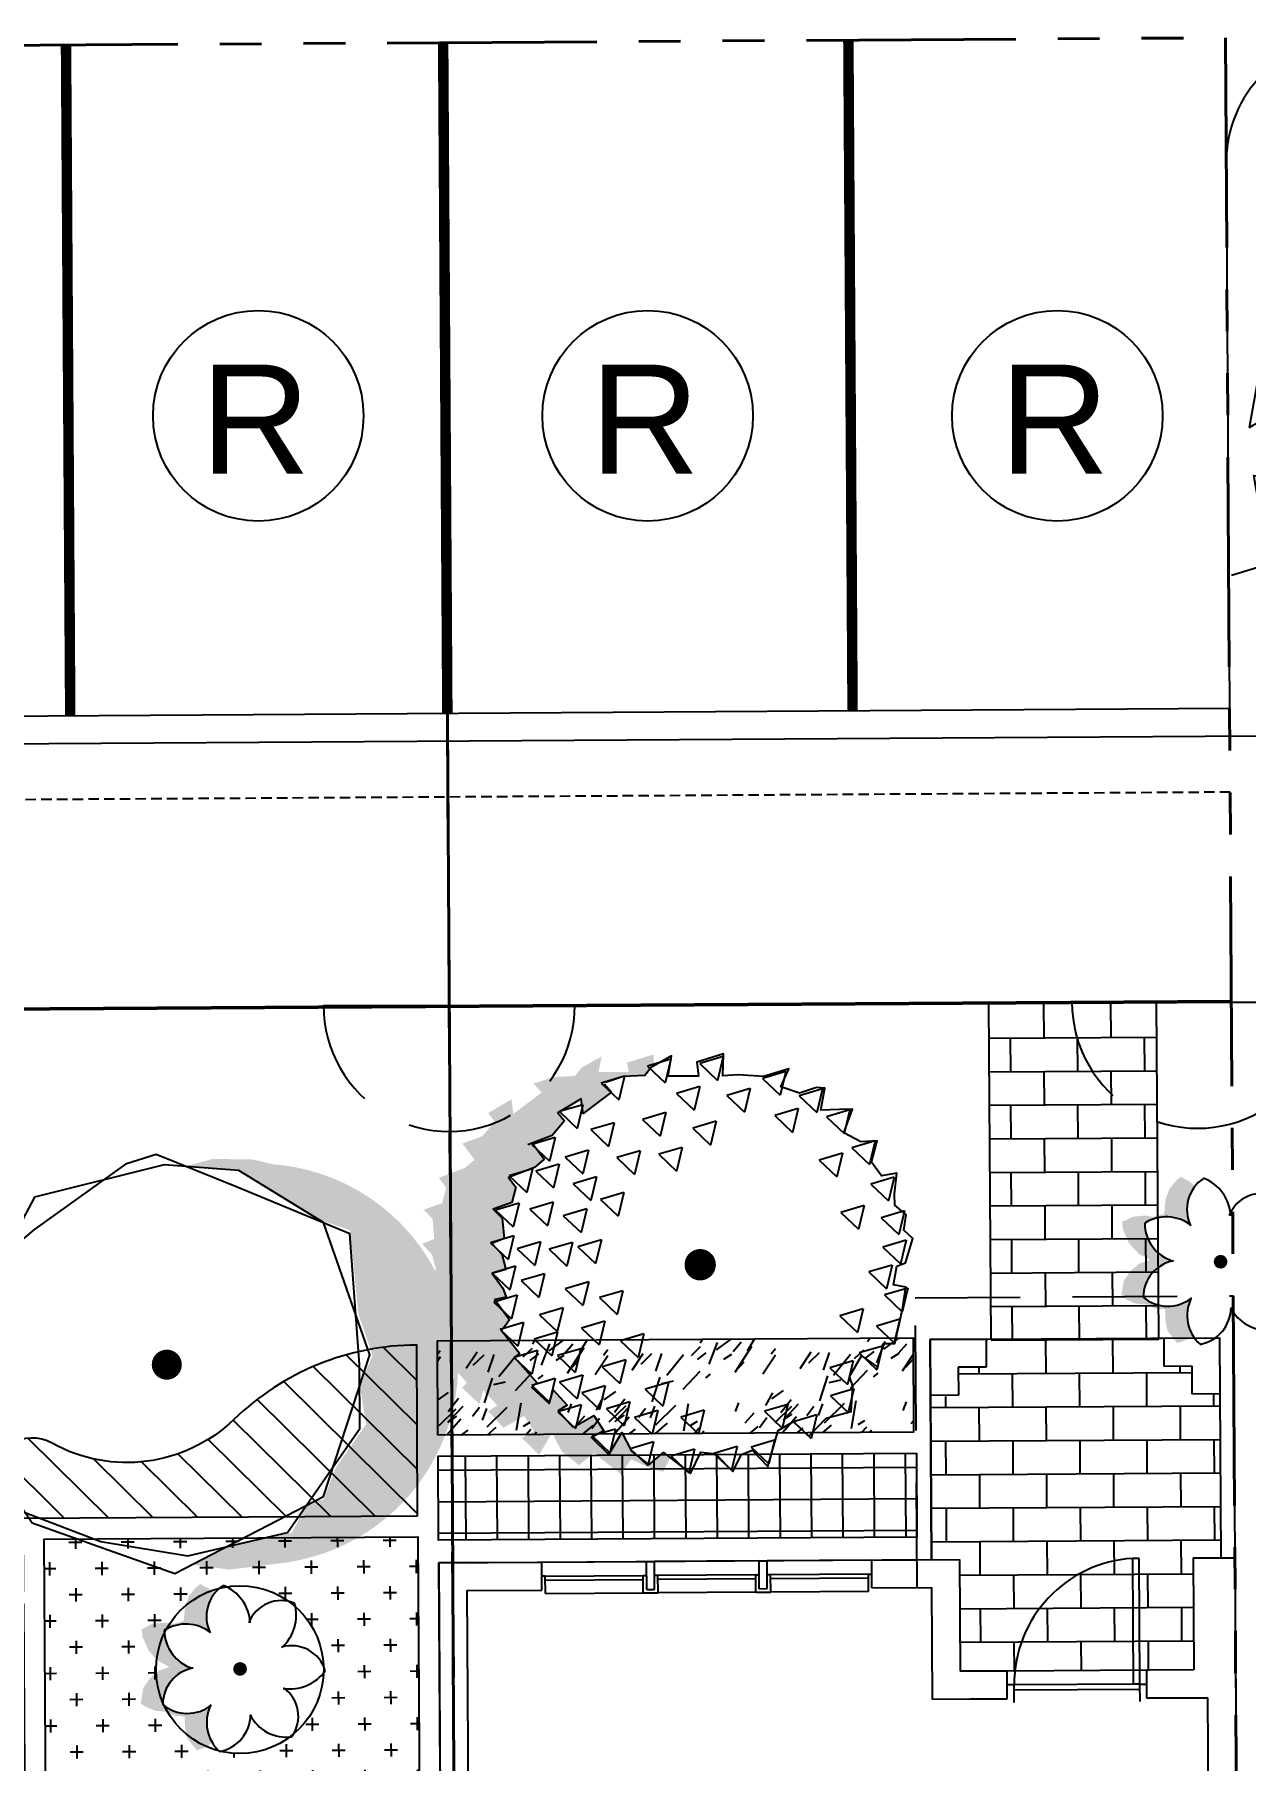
# Model space of a CAD drawing. Header units: feet. Extents: x 919634 to 928945, y 707022 to 708026.
# Drawn here: x 920416.5 to 920445.39, y 707238.53 to 707279.69 of the extents above; entities that cross this region are included whole.
import ezdxf
from ezdxf.enums import TextEntityAlignment as Align

# ---------------------------------------------------------------- set-up
doc = ezdxf.new("R2010")
doc.units = ezdxf.units.FT
doc.header["$LTSCALE"] = 20
doc.header["$MEASUREMENT"] = 0
for name, pattern in [('HIDDEN2', [0.1875, 0.125, -0.0625]), ('Site Plan$0$HIDDEN2', [0.1875, 0.125, -0.0625]), ('Site Plan$0$PHANTOM2', [1.25, 0.625, -0.125, 0.125, -0.125, 0.125, -0.125])]:
    doc.linetypes.add(name, pattern=pattern)
for name, color, linetype in [('-u-site-utility clear zone', 252, 'HIDDEN2'), ('-u-site-xref', 7, 'Continuous'), ('LK-TREE-013M', 6, 'Continuous'), ('LK-TREE-025M', 2, 'Continuous'), ('LK-TREE-035M', 123, 'Continuous'), ('LK-TREE-050M', 2, 'Continuous'), ('LK-TREE-TRNK', 32, 'Continuous'), ('LP-ANNO-LABL-SHRB', 2, 'Continuous'), ('LP-TREE', 15, 'Continuous'), ('Site Plan$0$-u-site-bldg_interior', 252, 'Continuous'), ('Site Plan$0$-u-site-parking_overhang', 252, 'Site Plan$0$HIDDEN2'), ('Site Plan$0$SP-BLDG-ROOF ABOVE', 4, 'Site Plan$0$HIDDEN2'), ('Site Plan$0$SP-LOT PAVERS', 254, 'Continuous'), ('Site Plan$0$SP-PARKING DESIGNATION', 254, 'Continuous'), ('x-Villa4-LP Block$0$L-002', 253, 'Continuous'), ('x-Villa4-LP Block$0$LK-SHRB-035M', 253, 'Continuous'), ('x-Villa4-LP Block$0$LK-SHRB-TRNK', 253, 'Continuous'), ('x-Villa4-LP Block$0$LK-TREE-013M', 253, 'Continuous'), ('x-Villa4-LP Block$0$LK-TREE-025M', 253, 'Continuous'), ('x-Villa4-LP Block$0$LK-TREE-050M', 253, 'Continuous'), ('x-Villa4-LP Block$0$LK-TREE-TRNK', 253, 'Continuous'), ('x-Villa4-LP Block$0$LP-PATT-SHAR', 253, 'Continuous'), ('x-Villa4-LP Block$0$LP-SHAR-BRDR-CONT', 253, 'Continuous'), ('x-Villa4-LP Block$0$LP-SHRB', 253, 'Continuous'), ('x-Villa4-LP Block$0$LP-TREE', 253, 'Continuous')]:
    doc.layers.add(name, color=color, linetype=linetype)
for name, color, linetype, lineweight in [('Site Plan$0$SP-CURB', 3, 'Continuous', 25), ('Site Plan$0$SP-LOT LINES', 252, 'Site Plan$0$PHANTOM2', 40), ('Site Plan$0$SP-PARKING-STRIPE', 252, 'Continuous', 25), ('Site Plan$0$SP-SIDEWALK', 2, 'Continuous', 25), ('SP-BUILDING-FOOTPRINT', 1, 'Continuous', 25)]:
    doc.layers.add(name, color=color, linetype=linetype, lineweight=lineweight)
for name, color, linetype, plot in [('x-Villa4-LP Block$0$-u-site-no_plot', 253, 'Continuous', False), ('x-Villa4-LP Block$0$LK-SHRB-SHAD', 253, 'Continuous', False), ('x-Villa4-LP Block$0$LK-TREE-SHAD', 253, 'Continuous', False), ('x-Villa4-LP Block$0$LK-TREE-SHAD-SM30', 253, 'Continuous', False), ('x-Villa4-LP Block$0$LK-TREE-SHAD-SM40', 253, 'Continuous', False), ('x-Villa4-LP Block$0$LK-TREE-SHAD-SM50', 253, 'Continuous', False)]:
    doc.layers.add(name, color=color, linetype=linetype, plot=plot)
doc.layers.get('-u-site-xref').off()
doc.styles.add('Site Plan$0$ARIAL', font='arial.ttf')

# ---------------------------------------------------------------- blocks, each defined once
blk = doc.blocks.new('Site Plan$0$DR1H902-flat-1')
for p, q in [((-1.5, 0), (-1.5, -3)), ((-1.5, 0), (-1.35, 0)), ((-1.35, 0), (-1.35, -3)), ((-1.5, -3), (-1.35, -3))]:
    blk.add_line(p, q)
blk.add_ellipse((-1.507, 0.003), major_axis=(2.126, -2.126), ratio=1, start_param=-0.73316, end_param=0.784431)
blk = doc.blocks.new('Site Plan$0$A$C4e4189c5-flat-1')
at = {"layer": 'Site Plan$0$-u-site-bldg_interior'}
for p, q in [((0.167, 0.458), (3.167, 0.458)), ((0.167, 0.333), (0, 0.333)), ((0.167, 0.333), (3.167, 0.333)), ((3.167, 0.333), (3.333, 0.333))]:
    blk.add_line(p, q, dxfattribs=at)
blk.add_blockref('Site Plan$0$DR1H902-flat-1', (1.667, 0.333), dxfattribs=at)
blk = doc.blocks.new('Site Plan')
at = {"layer": 'Site Plan$0$SP-LOT PAVERS', "extrusion": (-1.16656e-06, 0.0001861, 1)}
h = blk.add_hatch(dxfattribs=at)
h.set_pattern_fill('AR-B816', color=256, scale=0.1, angle=-179.6408)
h.set_pattern_definition([(180.359, (920443.7724, 707256.5945), (0.005015, -0.799984), []), (270.359, (920443.7724, 707256.5945), (0.805, -0.79497), [0.8, -0.8])])
h.paths.add_polyline_path([(920439.323, 707248.566), (920439.203, 707248.566), (920439.207, 707247.899), (920438.541, 707247.895), (920438.545, 707247.228), (920437.878, 707247.224), (920437.903, 707243.307), (920438.569, 707243.312), (920438.586, 707240.645), (920444.158, 707240.691), (920444.141, 707243.35), (920444.808, 707243.352), (920444.783, 707247.267), (920444.117, 707247.263), (920444.113, 707247.93), (920443.446, 707247.926), (920443.442, 707248.592), (920443.323, 707248.592), (920443.272, 707256.591), (920439.272, 707256.566)])
at = {"layer": 'Site Plan$0$-u-site-bldg_interior', "extrusion": (-1.16656e-06, 0.0001861, 1)}
for p, q in [((920439.203, 707248.578, 0.035), (920437.87, 707248.569, 0.035)), ((920437.87, 707248.569, 0.035), (920437.878, 707247.236, 0.035)), ((920439.203, 707248.578, 0.035), (920439.207, 707247.911, 0.035)), ((920443.442, 707248.604, 0.035), (920444.775, 707248.613, 0.035)), ((920443.442, 707248.604, 0.035), (920443.446, 707247.938, 0.035)), ((920444.775, 707248.613, 0.035), (920444.784, 707247.279, 0.035)), ((920439.207, 707247.911, 0.035), (920438.541, 707247.907, 0.035)), ((920438.541, 707247.907, 0.035), (920438.545, 707247.24, 0.035)), ((920443.446, 707247.938, 0.035), (920444.113, 707247.942, 0.035)), ((920444.113, 707247.942, 0.035), (920444.117, 707247.275, 0.035)), ((920438.545, 707247.24, 0.035), (920437.878, 707247.236, 0.035)), ((920444.117, 707247.275, 0.035), (920444.784, 707247.279, 0.035)), ((920426.809, 707243.25, 0.036), (920426.142, 707243.246, 0.036)), ((920426.142, 707243.246, 0.036), (920426.181, 707236.996, 0.037)), ((920426.809, 707243.25, 0.036), (920428.601, 707243.261, 0.036)), ((920428.601, 707243.261, 0.036), (920431.101, 707243.277, 0.036)), ((920428.605, 707242.595, 0.036), (920428.601, 707243.261, 0.036)), ((920431.101, 707243.277, 0.036), (920431.288, 707243.278, 0.036)), ((920431.105, 707242.61, 0.036), (920431.101, 707243.277, 0.036)), ((920433.788, 707243.294, 0.036), (920431.288, 707243.278, 0.036)), ((920431.293, 707242.611, 0.036), (920431.288, 707243.278, 0.036)), ((920433.788, 707243.294, 0.036), (920433.976, 707243.295, 0.036)), ((920433.793, 707242.627, 0.036), (920433.788, 707243.294, 0.036)), ((920436.476, 707243.311, 0.036), (920433.976, 707243.295, 0.036)), ((920433.98, 707242.628, 0.036), (920433.976, 707243.295, 0.036)), ((920436.476, 707243.311, 0.036), (920438.569, 707243.324, 0.036)), ((920436.48, 707242.644, 0.036), (920436.476, 707243.311, 0.036)), ((920438.569, 707243.324, 0.036), (920438.586, 707240.657, 0.037)), ((920444.142, 707243.362, 0.036), (920445.142, 707243.365, 0.036)), ((920444.142, 707243.362, 0.036), (920444.158, 707240.692, 0.037)), ((920445.142, 707243.372, 0.036), (920445.391, 707203.616, 0.044)), ((920428.686, 707242.925, 0.036), (920428.603, 707242.924, 0.036)), ((920428.686, 707242.925, 0.036), (920431.02, 707242.939, 0.036)), ((920428.689, 707242.512, 0.036), (920428.686, 707242.925, 0.036)), ((920428.687, 707242.832, 0.036), (920431.02, 707242.847, 0.036)), ((920431.02, 707242.939, 0.036), (920431.103, 707242.94, 0.036)), ((920431.022, 707242.526, 0.036), (920431.02, 707242.939, 0.036)), ((920431.374, 707242.942, 0.036), (920431.291, 707242.941, 0.036)), ((920433.707, 707242.956, 0.036), (920431.374, 707242.942, 0.036)), ((920431.376, 707242.529, 0.036), (920431.374, 707242.942, 0.036)), ((920433.708, 707242.864, 0.036), (920431.374, 707242.849, 0.036)), ((920433.707, 707242.956, 0.036), (920433.791, 707242.957, 0.036)), ((920433.71, 707242.543, 0.036), (920433.707, 707242.956, 0.036)), ((920434.061, 707242.959, 0.036), (920433.978, 707242.958, 0.036)), ((920436.395, 707242.973, 0.036), (920434.061, 707242.959, 0.036)), ((920434.064, 707242.545, 0.036), (920434.061, 707242.959, 0.036)), ((920436.395, 707242.881, 0.036), (920434.062, 707242.866, 0.036)), ((920436.395, 707242.973, 0.036), (920436.478, 707242.974, 0.036)), ((920436.397, 707242.56, 0.036), (920436.395, 707242.973, 0.036)), ((920436.48, 707242.644, 0.036), (920437.907, 707242.653, 0.036)), ((920437.923, 707239.986, 0.037), (920437.907, 707242.653, 0.036)), ((920426.813, 707242.583, 0.036), (920428.605, 707242.595, 0.036)), ((920426.813, 707242.583, 0.036), (920427.054, 707204.167, 0.043)), ((920428.689, 707242.512, 0.036), (920431.022, 707242.526, 0.036)), ((920431.022, 707242.526, 0.036), (920431.376, 707242.529, 0.036)), ((920431.105, 707242.61, 0.036), (920431.293, 707242.611, 0.036)), ((920433.71, 707242.543, 0.036), (920431.376, 707242.529, 0.036)), ((920433.71, 707242.543, 0.036), (920434.064, 707242.545, 0.036)), ((920433.793, 707242.627, 0.036), (920433.98, 707242.628, 0.036)), ((920436.397, 707242.56, 0.036), (920434.064, 707242.545, 0.036)), ((920439.705, 707240.664, 0.037), (920438.586, 707240.657, 0.037)), ((920443.039, 707240.685, 0.037), (920439.705, 707240.664, 0.037)), ((920439.709, 707239.997, 0.037), (920439.705, 707240.664, 0.037)), ((920444.158, 707240.692, 0.037), (920443.039, 707240.685, 0.037)), ((920443.043, 707240.018, 0.037), (920443.039, 707240.685, 0.037)), ((920439.874, 707240.332, 0.037), (920439.707, 707240.331, 0.037)), ((920442.874, 707240.351, 0.037), (920439.874, 707240.332, 0.037)), ((920439.877, 707239.915, 0.037), (920439.874, 707240.332, 0.037)), ((920442.875, 707240.226, 0.037), (920439.875, 707240.207, 0.037)), ((920442.874, 707240.351, 0.037), (920443.041, 707240.352, 0.037)), ((920442.877, 707239.934, 0.037), (920442.874, 707240.351, 0.037)), ((920439.709, 707239.997, 0.037), (920437.923, 707239.986, 0.037)), ((920438.837, 707239.992, 0.037), (920439.709, 707239.997, 0.037)), ((920443.043, 707240.018, 0.037), (920444.496, 707240.027, 0.037)), ((920444.496, 707240.027, 0.037), (920443.043, 707240.018, 0.037)), ((920444.72, 707204.278, 0.043), (920444.496, 707240.027, 0.037))]:
    blk.add_line(p, q, dxfattribs=at)
at = {"layer": 'Site Plan$0$-u-site-parking_overhang', "ltscale": 0.1}
blk.add_line((920445.031, 707261.623), (920408.361, 707261.393), dxfattribs=at)
at = {"layer": 'Site Plan$0$SP-BLDG-ROOF ABOVE', "extrusion": (-1.16656e-06, 0.0001861, 1), "elevation": 130.581}
blk.add_lwpolyline([(920437.558, 707242.639), (920437.514, 707249.555), (920445.103, 707249.603), (920445.158, 707240.686)], dxfattribs=at)
at = {"layer": 'Site Plan$0$SP-CURB'}
for p, q in [((920444.933, 707276.614), (920445.015, 707263.623)), ((920408.349, 707263.393), (920445.015, 707263.623)), ((920445.689, 707262.957), (920407.683, 707262.719))]:
    blk.add_line(p, q, dxfattribs=at)
blk.add_arc((920447.933, 707276.633), 3, 90.3592, 180.3592, dxfattribs=at)
at = {"layer": 'Site Plan$0$SP-LOT LINES', "ltscale": 0.4, "extrusion": (-1.16656e-06, 0.0001861, 1)}
for p, q in [((920364.916, 707279.113, 0.029), (920444.914, 707279.614, 0.029)), ((920426.812, 707189.499, 0.046), (920426.248, 707279.497, 0.029)), ((920426.248, 707279.497, 0.029), (920426.812, 707189.499, 0.046)), ((920444.914, 707279.614, 0.029), (920445.479, 707189.616, 0.046))]:
    blk.add_line(p, q, dxfattribs=at)
at = {"layer": 'Site Plan$0$SP-PARKING DESIGNATION'}
for centre in [(920421.836, 707270.598), (920431.128, 707270.598), (920440.904, 707270.598)]:
    blk.add_circle(centre, 2.511, dxfattribs=at)
at = {"layer": 'Site Plan$0$SP-PARKING-STRIPE', "const_width": 0.25}
for points in [[(920435.918, 707279.566), (920436.018, 707263.566)], [(920417.248, 707279.449), (920417.349, 707263.449)], [(920426.248, 707279.506), (920426.348, 707263.506)]]:
    blk.add_lwpolyline(points, dxfattribs=at)
at = {"layer": 'Site Plan$0$SP-SIDEWALK'}
blk.add_line((920244.059, 707255.355), (920586.236, 707257.5), dxfattribs=at)
at = {"layer": 'Site Plan$0$SP-SIDEWALK', "extrusion": (-1.16656e-06, 0.0001861, 1)}
for p, q in [((920445.062, 707256.615, 0.034), (920365.06, 707256.113, 0.034)), ((920439.323, 707248.579, 0.035), (920439.272, 707256.578, 0.034)), ((920443.323, 707248.604, 0.035), (920443.272, 707256.603, 0.034)), ((920439.203, 707248.578, 0.035), (920444.442, 707248.611, 0.035)), ((920437.878, 707247.236, 0.035), (920437.903, 707243.32, 0.036))]:
    blk.add_line(p, q, dxfattribs=at)
at = {"layer": 'Site Plan$0$-u-site-bldg_interior', "extrusion": (-1.16656e-06, 0.0001861, 1), "rotation": 180.3591501326048}
blk.add_blockref('Site Plan$0$A$C4e4189c5-flat-1', (920443.039, 707240.673, 130.581), dxfattribs=at)
at = {"layer": 'Site Plan$0$SP-PARKING DESIGNATION', "style": 'Site Plan$0$ARIAL'}
for p in [(920421.768, 707269.219, 0), (920431.06, 707269.219, 0), (920440.836, 707269.219, 0)]:
    blk.add_text('R', height=2.6, dxfattribs=at).set_placement(p, align=Align.CENTER)
blk = doc.blocks.new('TREE-DCID-109')
at = {"layer": 'LK-TREE-013M'}
for q in [(-0.2167, 0.4824), (-0.3601, 0.4331), (0.5178, -0.1757), (0.5412, -0.0897)]:
    blk.add_line((0, 0), q, dxfattribs=at)
at = {"layer": 'LK-TREE-025M'}
for q in [(0.3255, 0.4361), (-0.538, -0.1671), (-0.3929, -0.3378)]:
    blk.add_line((0, 0), q, dxfattribs=at)
at = {"layer": 'LK-TREE-035M'}
for q in [(0.1554, 0.5017), (-0.4146, 0.324), (-0.0073, -0.5611), (0.3673, -0.3859)]:
    blk.add_line((0, 0), q, dxfattribs=at)
at = {"layer": 'LK-TREE-050M'}
blk.add_lwpolyline([(0.2585, 0.4269), (0.4439, 0.2704), (0.4843, 0.0427, 0.127189), (0.4404, 0.0438, 0.875318), (0.449, -0.0318, 0.149076), (0.4901, -0.0195), (0.4473, -0.2584), (0.2703, -0.4072, 0.127189), (0.2492, -0.3686, 0.875318), (0.1881, -0.4139, 0.149076), (0.2192, -0.4433), (-0.009, -0.5257), (-0.2264, -0.4468, 0.127189), (-0.2035, -0.4093, 0.875318), (-0.2732, -0.379, 0.149076), (-0.2831, -0.4206), (-0.4686, -0.2642), (-0.509, -0.0365, 0.127189), (-0.4651, -0.0376, 0.875318), (-0.4737, 0.038, 0.149076), (-0.5147, 0.0258), (-0.4719, 0.2646), (-0.2949, 0.4134, 0.127189), (-0.2739, 0.3749, 0.875318), (-0.2128, 0.4201, 0.149076), (-0.2439, 0.4495), (-0.0157, 0.5319), (0.2017, 0.453, 0.127189), (0.1788, 0.4155, 0.875318), (0.2486, 0.3852, 0.149076)], format="xyb", close=True, dxfattribs=at)
at = {"layer": 'LK-TREE-TRNK', "const_width": 0.0375}
blk.add_lwpolyline([(-0.0188, 0, 1), (0.0188, 0, 1)], format="xyb", close=True, dxfattribs=at)
blk = doc.blocks.new('x-Villa4-LP Block$0$SHRUB-TROP-021')
at = {"layer": 'x-Villa4-LP Block$0$LK-SHRB-SHAD'}
blk.add_hatch(color=256, dxfattribs=at).paths.add_polyline_path([(0.568, 0.182), (0.56, 0.166, -0.120302), (0.486, 0.057), (0.477, 0.046), (0.468, 0.042, -0.109158), (0.359, -0.008), (0.364, -0.01, -0.108552), (0.472, -0.078), (0.499, -0.1), (0.513, -0.127, -0.144436), (0.562, -0.288), (0.563, -0.292), (0.511, -0.32), (0.483, -0.325, -0.037199), (0.439, -0.334), (0.422, -0.337), (0.41, -0.336, -0.078012), (0.318, -0.323), (0.294, -0.32), (0.267, -0.303, -0.036485), (0.23, -0.281), (0.237, -0.309, -0.018135), (0.242, -0.329), (0.244, -0.337), (0.245, -0.341, -0.054975), (0.249, -0.401), (0.249, -0.411), (0.247, -0.421, -0.054333), (0.234, -0.479), (0.232, -0.488), (0.228, -0.495, -0.055591), (0.198, -0.549), (0.19, -0.564), (0.232, -0.601), (0.291, -0.633), (0.326, -0.606), (0.375, -0.547), (0.407, -0.465), (0.417, -0.359), (0.499, -0.337), (0.558, -0.347), (0.65, -0.339), (0.731, -0.3), (0.724, -0.243), (0.679, -0.139), (0.608, -0.063), (0.524, -0.018), (0.603, 0.009), (0.669, 0.063), (0.721, 0.137), (0.741, 0.253), (0.694, 0.281), (0.63, 0.308), (0.541, 0.315), (0.491, 0.345), (0.415, 0.35), (0.412, 0.439), (0.398, 0.51), (0.326, 0.604), (0.259, 0.58), (0.21, 0.55), (0.232, 0.51), (0.237, 0.489, -0.111279), (0.249, 0.361), (0.249, 0.352), (0.246, 0.342, -0.060004), (0.224, 0.275), (0.223, 0.273, -0.073716), (0.297, 0.312), (0.299, 0.313), (0.301, 0.313, -0.202635), (0.521, 0.297), (0.533, 0.293), (0.575, 0.263), (0.575, 0.261, -0.002353), (0.577, 0.259, -0.055881), (0.57, 0.198)])
at = {"layer": 'x-Villa4-LP Block$0$LK-SHRB-035M'}
for centre, radius, start, end in [((0.205, 0.336), 0.281, 99.8124, 178.8039), ((-0.041, 0.398), 0.292, 334.3202, 47.3407), ((-0.17, 0.354), 0.261, 144.5008, 233.9817), ((-0.34, 0.213), 0.296, 25.2554, 98.0617), ((0.392, 0.044), 0.284, 49.1324, 128.6056), ((0.3, 0.263), 0.277, 280.4099, 359.1805), ((-0.372, -0.172), 0.323, 80.7702, 144.1242), ((-0.382, 0.093), 0.263, 196.7633, 285.6735), ((0.264, -0.291), 0.298, 0.1344, 72.0768), ((-0.093, -0.4), 0.327, 131.7923, 194.9509), ((-0.307, -0.247), 0.259, 246.71, 338.3842), ((0.236, -0.33), 0.313, 182.1854, 248.8532), ((-0.029, -0.389), 0.277, 303.2015, 25.5324), ((0.403, -0.034), 0.302, 232.019, 301.8067)]:
    blk.add_arc(centre, radius, start, end, dxfattribs=at)
at = {"layer": 'x-Villa4-LP Block$0$LK-SHRB-TRNK', "const_width": 0.05}
blk.add_lwpolyline([(-0.023, 0.011, 1), (0.023, -0.011, 1)], format="xyb", close=True, dxfattribs=at)
blk = doc.blocks.new('x-Villa4-LP Block$0$TREE-EVGR-001')
at = {"layer": 'x-Villa4-LP Block$0$LK-TREE-SHAD'}
blk.add_hatch(color=256, dxfattribs=at).paths.add_polyline_path([(0.109, -0.4758), (0.1079, -0.5039), (0.1722, -0.4845), (0.1683, -0.4622), (0.2405, -0.4622), (0.2327, -0.5), (0.2814, -0.4728), (0.297, -0.4533), (0.3476, -0.4513), (0.3963, -0.4359), (0.3769, -0.4143), (0.4451, -0.3637), (0.449, -0.3988), (0.5055, -0.3656), (0.4899, -0.3462), (0.5191, -0.3111), (0.5673, -0.2935), (0.5386, -0.2546), (0.562, -0.2351), (0.6244, -0.2118), (0.6068, -0.1884), (0.6166, -0.1514), (0.6614, -0.1358), (0.64, -0.1144), (0.6361, -0.0657), (0.6653, -0.054), (0.6419, -0.0287), (0.6322, 0.0083), (0.6653, 0.0181), (0.64, 0.0531), (0.6322, 0.0745), (0.6594, 0.0804), (0.6244, 0.1291), (0.6341, 0.1427), (0.6438, 0.1544), (0.601, 0.2089), (0.6127, 0.2187), (0.5601, 0.279), (0.5717, 0.2907), (0.5308, 0.3297), (0.5211, 0.2966), (0.4879, 0.3336), (0.5094, 0.3472), (0.4735, 0.3871), (0.4236, 0.3589), (0.4003, 0.3959), (0.4295, 0.4115), (0.3886, 0.4524), (0.3574, 0.3998), (0.334, 0.4446), (0.2931, 0.4777), (0.258, 0.4485), (0.1937, 0.4991), (0.1683, 0.4644), (0.1333, 0.4806), (0.0923, 0.4952), (0.0746, 0.4614), (0.091, 0.4485), (0.1261, 0.4777), (0.167, 0.4446), (0.1904, 0.3998), (0.2216, 0.4524), (0.2625, 0.4115), (0.2333, 0.3959), (0.2566, 0.3589), (0.3065, 0.3871), (0.3424, 0.3472), (0.3209, 0.3336), (0.3541, 0.2966), (0.3638, 0.3297), (0.4047, 0.2907), (0.3931, 0.279), (0.4457, 0.2187), (0.434, 0.2089), (0.4768, 0.1544), (0.4671, 0.1427), (0.4574, 0.1291), (0.4924, 0.0804), (0.4652, 0.0745), (0.473, 0.0531), (0.4983, 0.0181), (0.4652, 0.0083), (0.4749, -0.0287), (0.4983, -0.054), (0.4691, -0.0657), (0.473, -0.1144), (0.4944, -0.1358), (0.4496, -0.1514), (0.4398, -0.1884), (0.4574, -0.2118), (0.395, -0.2351), (0.3716, -0.2546), (0.4003, -0.2935), (0.3521, -0.3111), (0.3229, -0.3462), (0.3385, -0.3656), (0.282, -0.3988), (0.2781, -0.3637), (0.2099, -0.4143), (0.2293, -0.4359), (0.1806, -0.4513), (0.13, -0.4533), (0.1144, -0.4728)])
at = {"layer": 'x-Villa4-LP Block$0$LK-TREE-013M'}
for p, q in [((0.0161, 0.4409), (0.0301, 0.4975)), ((0.0721, 0.4571), (0.0301, 0.4975)), ((-0.1749, 0.4209), (-0.1609, 0.4775)), ((-0.1189, 0.4371), (-0.1609, 0.4775)), ((-0.0858, 0.4354), (-0.0718, 0.4921)), ((-0.0297, 0.4516), (-0.0718, 0.4921)), ((0.0161, 0.4409), (0.0721, 0.4571)), ((0.1143, 0.4227), (0.1284, 0.4793)), ((0.1704, 0.4389), (0.1284, 0.4793)), ((-0.2768, 0.3609), (-0.2628, 0.4175)), ((-0.2208, 0.3771), (-0.2628, 0.4175)), ((-0.1749, 0.4209), (-0.1189, 0.4371)), ((-0.0858, 0.4354), (-0.0297, 0.4516)), ((0.1143, 0.4227), (0.1704, 0.4389)), ((0.2053, 0.3918), (0.2193, 0.4484)), ((0.2614, 0.408), (0.2193, 0.4484)), ((-0.2768, 0.3609), (-0.2208, 0.3771)), ((-0.2077, 0.3354), (-0.1937, 0.3921)), ((-0.1516, 0.3516), (-0.1937, 0.3921)), ((-0.0076, 0.3482), (0.0065, 0.4048)), ((0.0485, 0.3643), (0.0065, 0.4048)), ((0.1034, 0.3482), (0.1174, 0.4048)), ((0.1595, 0.3643), (0.1174, 0.4048)), ((0.1702, 0.3272), (0.1842, 0.3838)), ((0.2262, 0.3433), (0.1842, 0.3838)), ((0.2053, 0.3918), (0.2614, 0.408)), ((0.2872, 0.3336), (0.3012, 0.3902)), ((0.3432, 0.3498), (0.3012, 0.3902)), ((-0.366, 0.2991), (-0.352, 0.3557)), ((-0.3099, 0.3152), (-0.352, 0.3557)), ((-0.2077, 0.3354), (-0.1516, 0.3516)), ((-0.0076, 0.3482), (0.0485, 0.3643)), ((0.0779, 0.2809), (0.092, 0.3375)), ((0.134, 0.297), (0.092, 0.3375)), ((0.1034, 0.3482), (0.1595, 0.3643)), ((0.1702, 0.3272), (0.2262, 0.3433)), ((0.229, 0.2882), (0.243, 0.3448)), ((0.285, 0.3043), (0.243, 0.3448)), ((0.2872, 0.3336), (0.3432, 0.3498)), ((-0.366, 0.2991), (-0.3099, 0.3152)), ((0.0779, 0.2809), (0.134, 0.297)), ((0.229, 0.2882), (0.285, 0.3043)), ((0.2824, 0.2625), (0.2964, 0.3191)), ((0.3384, 0.2786), (0.2964, 0.3191)), ((0.349, 0.27), (0.3631, 0.3266)), ((0.4051, 0.2861), (0.3631, 0.3266)), ((-0.4351, 0.1972), (-0.4211, 0.2539)), ((-0.3791, 0.2134), (-0.4211, 0.2539)), ((-0.3648, 0.2323), (-0.3507, 0.2889)), ((-0.3648, 0.2323), (-0.3087, 0.2485)), ((-0.3087, 0.2485), (-0.3507, 0.2889)), ((0.1798, 0.2263), (0.1939, 0.283)), ((0.2359, 0.2425), (0.1939, 0.283)), ((0.2824, 0.2625), (0.3384, 0.2786)), ((0.2872, 0.1991), (0.3012, 0.2557)), ((0.3432, 0.2152), (0.3012, 0.2557)), ((0.349, 0.27), (0.4051, 0.2861)), ((0.3909, 0.2027), (0.4049, 0.2593)), ((0.4469, 0.2189), (0.4049, 0.2593)), ((-0.4351, 0.1972), (-0.3791, 0.2134)), ((0.1362, 0.1645), (0.1502, 0.2211)), ((0.1922, 0.1807), (0.1502, 0.2211)), ((0.1798, 0.2263), (0.2359, 0.2425)), ((0.2872, 0.1991), (0.3432, 0.2152)), ((0.3428, 0.159), (0.3568, 0.2156)), ((0.3988, 0.1752), (0.3568, 0.2156)), ((0.3909, 0.2027), (0.4469, 0.2189)), ((-0.4769, 0.1331), (-0.4629, 0.1898)), ((-0.4209, 0.1493), (-0.4629, 0.1898)), ((0.1362, 0.1645), (0.1922, 0.1807)), ((0.229, 0.1336), (0.243, 0.1902)), ((0.285, 0.1498), (0.243, 0.1902)), ((0.3428, 0.159), (0.3988, 0.1752)), ((0.4236, 0.1354), (0.4377, 0.192)), ((0.4797, 0.1516), (0.4377, 0.192)), ((-0.4769, 0.1331), (-0.4209, 0.1493)), ((-0.3896, 0.1081), (-0.3756, 0.1648)), ((-0.3896, 0.1081), (-0.3336, 0.1243)), ((-0.3336, 0.1243), (-0.3756, 0.1648)), ((0.229, 0.1336), (0.285, 0.1498)), ((0.329, 0.1009), (0.3431, 0.1575)), ((0.3851, 0.117), (0.3431, 0.1575)), ((0.4236, 0.1354), (0.4797, 0.1516)), ((0.4382, 0.07), (0.4522, 0.1266)), ((0.4942, 0.0861), (0.4522, 0.1266)), ((-0.497, 0.0591), (-0.4829, 0.1157)), ((-0.4409, 0.0752), (-0.4829, 0.1157)), ((0.1853, 0.0609), (0.1993, 0.1175)), ((0.2413, 0.077), (0.1993, 0.1175)), ((0.2672, 0.0391), (0.2812, 0.0957)), ((0.3232, 0.0552), (0.2812, 0.0957)), ((0.329, 0.1009), (0.3851, 0.117)), ((0.4382, 0.07), (0.4942, 0.0861)), ((-0.497, 0.0591), (-0.4409, 0.0752)), ((-0.4597, 0.0038), (-0.4457, 0.0604)), ((-0.4036, 0.0199), (-0.4457, 0.0604)), ((0.1853, 0.0609), (0.2413, 0.077)), ((0.2672, 0.0391), (0.3232, 0.0552)), ((0.3727, 0.0191), (0.3867, 0.0757)), ((0.4287, 0.0352), (0.3867, 0.0757)), ((0.4418, 0.0009), (0.4559, 0.0575)), ((0.4979, 0.017), (0.4559, 0.0575)), ((-0.4933, -0.0555), (-0.4793, 0.0011)), ((-0.4373, -0.0393), (-0.4793, 0.0011)), ((-0.4597, 0.0038), (-0.4036, 0.0199)), ((0.3054, -0.0555), (0.3194, 0.0011)), ((0.3614, -0.0393), (0.3194, 0.0011)), ((0.3727, 0.0191), (0.4287, 0.0352)), ((0.4418, 0.0009), (0.4979, 0.017)), ((-0.4933, -0.0555), (-0.4373, -0.0393)), ((0.2362, -0.061), (0.2503, -0.0043)), ((0.2923, -0.0448), (0.2503, -0.0043)), ((0.3054, -0.0555), (0.3614, -0.0393)), ((0.3818, -0.0573), (0.3958, -0.0007)), ((0.3818, -0.0573), (0.4378, -0.0412)), ((0.4378, -0.0412), (0.3958, -0.0007)), ((0.4455, -0.0719), (0.4595, -0.0152)), ((0.5015, -0.0557), (0.4595, -0.0152)), ((-0.4899, -0.1256), (-0.4759, -0.0689)), ((-0.4338, -0.1094), (-0.4759, -0.0689)), ((-0.3933, -0.1391), (-0.3792, -0.0825)), ((-0.3372, -0.123), (-0.3792, -0.0825)), ((0.2362, -0.061), (0.2923, -0.0448)), ((0.2708, -0.1355), (0.2848, -0.0789)), ((0.3269, -0.1193), (0.2848, -0.0789)), ((0.4455, -0.0719), (0.5015, -0.0557)), ((-0.4899, -0.1256), (-0.4338, -0.1094)), ((-0.3933, -0.1391), (-0.3372, -0.123)), ((0.1817, -0.1737), (0.1957, -0.1171)), ((0.2377, -0.1575), (0.1957, -0.1171)), ((0.2708, -0.1355), (0.3269, -0.1193)), ((0.3509, -0.1519), (0.3649, -0.0953)), ((0.4069, -0.1357), (0.3649, -0.0953)), ((0.4327, -0.1501), (0.4468, -0.0934)), ((0.4888, -0.1339), (0.4468, -0.0934)), ((-0.466, -0.2064), (-0.452, -0.1498)), ((-0.41, -0.1903), (-0.452, -0.1498)), ((0.1817, -0.1737), (0.2377, -0.1575)), ((0.2471, -0.2119), (0.2612, -0.1553)), ((0.3032, -0.1957), (0.2612, -0.1553)), ((0.3509, -0.1519), (0.4069, -0.1357)), ((0.4327, -0.1501), (0.4888, -0.1339)), ((-0.466, -0.2064), (-0.41, -0.1903)), ((0.2471, -0.2119), (0.3032, -0.1957)), ((0.3363, -0.2428), (0.3503, -0.1862)), ((0.3923, -0.2266), (0.3503, -0.1862)), ((0.4, -0.2319), (0.414, -0.1753)), ((0.456, -0.2157), (0.414, -0.1753)), ((-0.4206, -0.2937), (-0.4065, -0.2371)), ((-0.3645, -0.2775), (-0.4065, -0.2371)), ((-0.3423, -0.2646), (-0.3283, -0.208)), ((-0.2863, -0.2484), (-0.3283, -0.208)), ((0.0416, -0.281), (0.0556, -0.2244)), ((0.0976, -0.2648), (0.0556, -0.2244)), ((0.1416, -0.2737), (0.1557, -0.2171)), ((0.1977, -0.2575), (0.1557, -0.2171)), ((0.2653, -0.2755), (0.2794, -0.2189)), ((0.3214, -0.2594), (0.2794, -0.2189)), ((0.3363, -0.2428), (0.3923, -0.2266)), ((0.4, -0.2319), (0.456, -0.2157)), ((-0.4206, -0.2937), (-0.3645, -0.2775)), ((-0.3423, -0.2646), (-0.2863, -0.2484)), ((-0.0403, -0.3428), (-0.0263, -0.2862)), ((0.0157, -0.3266), (-0.0263, -0.2862)), ((0.0416, -0.281), (0.0976, -0.2648)), ((0.1416, -0.2737), (0.1977, -0.2575)), ((0.2035, -0.341), (0.2175, -0.2844)), ((0.2595, -0.3248), (0.2175, -0.2844)), ((0.2653, -0.2755), (0.3214, -0.2594)), ((0.3454, -0.3064), (0.3594, -0.2498)), ((0.4014, -0.2903), (0.3594, -0.2498)), ((-0.3605, -0.3683), (-0.3465, -0.3116)), ((-0.3045, -0.3521), (-0.3465, -0.3116)), ((-0.2368, -0.3719), (-0.2228, -0.3153)), ((-0.1808, -0.3557), (-0.2228, -0.3153)), ((-0.0403, -0.3428), (0.0157, -0.3266)), ((0.0798, -0.3646), (0.0938, -0.308)), ((0.1358, -0.3485), (0.0938, -0.308)), ((0.2035, -0.341), (0.2595, -0.3248)), ((0.2781, -0.3846), (0.2921, -0.328)), ((0.3341, -0.3685), (0.2921, -0.328)), ((0.3454, -0.3064), (0.4014, -0.2903)), ((-0.3605, -0.3683), (-0.3045, -0.3521)), ((-0.2957, -0.4188), (-0.2817, -0.3621)), ((-0.2397, -0.4026), (-0.2817, -0.3621)), ((-0.2368, -0.3719), (-0.1808, -0.3557)), ((-0.1222, -0.421), (-0.1082, -0.3644)), ((-0.0661, -0.4048), (-0.1082, -0.3644)), ((-0.0021, -0.4264), (0.0119, -0.3698)), ((0.0539, -0.4103), (0.0119, -0.3698)), ((0.0798, -0.3646), (0.1358, -0.3485)), ((0.2781, -0.3846), (0.3341, -0.3685)), ((-0.2957, -0.4188), (-0.2397, -0.4026)), ((-0.2077, -0.461), (-0.1937, -0.4044)), ((-0.1516, -0.4448), (-0.1937, -0.4044)), ((-0.1222, -0.421), (-0.0661, -0.4048)), ((-0.0021, -0.4264), (0.0539, -0.4103)), ((0.178, -0.4519), (0.192, -0.3953)), ((0.2341, -0.4357), (0.192, -0.3953)), ((-0.2077, -0.461), (-0.1516, -0.4448)), ((-0.0585, -0.4974), (-0.0445, -0.4407)), ((-0.0025, -0.4812), (-0.0445, -0.4407)), ((0.067, -0.4919), (0.0811, -0.4353)), ((0.1231, -0.4757), (0.0811, -0.4353)), ((0.178, -0.4519), (0.2341, -0.4357)), ((-0.0585, -0.4974), (-0.0025, -0.4812)), ((0.067, -0.4919), (0.1231, -0.4757))]:
    blk.add_line(p, q, dxfattribs=at)
at = {"layer": 'x-Villa4-LP Block$0$LK-TREE-050M'}
for points in [[(0.3015, 0.3842), (0.2566, 0.3589), (0.2333, 0.3959), (0.2625, 0.4115), (0.2216, 0.4524), (0.1904, 0.3998), (0.167, 0.4446), (0.1261, 0.4777), (0.091, 0.4485), (0.0267, 0.4991), (0.0013, 0.4485), (-0.0337, 0.4524), (-0.0747, 0.4952), (-0.0961, 0.4543), (-0.1214, 0.4446), (-0.1585, 0.4835), (-0.1838, 0.3979), (-0.2208, 0.3764), (-0.2578, 0.4115), (-0.2988, 0.3686), (-0.3592, 0.3531), (-0.3631, 0.2927), (-0.3553, 0.2693), (-0.3845, 0.2206), (-0.4235, 0.2479), (-0.4371, 0.1914), (-0.4644, 0.1914), (-0.4839, 0.1096), (-0.4917, 0.057), (-0.4625, 0.0512), (-0.4703, 0.0064), (-0.4917, -0.0014), (-0.5092, -0.0599), (-0.4878, -0.0793), (-0.4936, -0.1163), (-0.4664, -0.1397), (-0.4664, -0.167), (-0.4722, -0.2157), (-0.4352, -0.2098), (-0.4118, -0.2429), (-0.4254, -0.2936), (-0.3865, -0.2916), (-0.3455, -0.3131), (-0.367, -0.3695), (-0.3358, -0.3695), (-0.291, -0.3676), (-0.3007, -0.4202), (-0.2812, -0.4221), (-0.2403, -0.4085), (-0.1955, -0.4241), (-0.215, -0.4669), (-0.1546, -0.4494), (-0.0941, -0.4533), (-0.0571, -0.4513), (-0.0591, -0.5039), (0.0052, -0.4845), (0.0013, -0.4513), (0.0735, -0.4513), (0.0657, -0.5), (0.1144, -0.4728), (0.13, -0.4533), (0.1806, -0.4513), (0.2235, -0.4377)], [(0.3989, -0.2916), (0.3716, -0.2546), (0.395, -0.2351), (0.4574, -0.2118), (0.4398, -0.1884), (0.4496, -0.1514), (0.4944, -0.1358), (0.473, -0.1144), (0.4691, -0.0657), (0.4983, -0.054), (0.4749, -0.0287), (0.4652, 0.0083), (0.4983, 0.0181), (0.473, 0.0531), (0.4652, 0.0745), (0.4924, 0.0804), (0.4574, 0.1291), (0.4671, 0.1427), (0.4768, 0.1544), (0.434, 0.2089), (0.4457, 0.2187), (0.3931, 0.279), (0.4047, 0.2907), (0.3638, 0.3297), (0.3541, 0.2966), (0.3209, 0.3336), (0.3424, 0.3472), (0.3073, 0.3862)], [(0.2274, -0.4338), (0.2099, -0.4143), (0.2781, -0.3637), (0.282, -0.3988), (0.3385, -0.3656), (0.3229, -0.3462), (0.3521, -0.3111), (0.4106, -0.2897)]]:
    blk.add_lwpolyline(points, dxfattribs=at)
at = {"layer": 'x-Villa4-LP Block$0$LK-TREE-TRNK', "const_width": 0.0375}
blk.add_lwpolyline([(-0.007, -0.0174, 1), (0.007, 0.0174, 1)], format="xyb", close=True, dxfattribs=at)
blk = doc.blocks.new('x-Villa4-LP Block$0$TREE-SIMP-007')
at = {"layer": 'x-Villa4-LP Block$0$LK-TREE-SHAD'}
blk.add_hatch(color=256, dxfattribs=at).paths.add_polyline_path([(0.0446, 0.4933), (0.1186, 0.5129), (0.2186, 0.5107), (0.362, 0.476), (0.4816, 0.4108), (0.5968, 0.2935), (0.6686, 0.0957), (0.6708, -0.0759), (0.6294, -0.2193), (0.5555, -0.3345), (0.436, -0.4301), (0.3012, -0.4952), (0.1533, -0.5126), (0.062, -0.4996), (0.1533, -0.4561), (0.3099, -0.4214), (0.349, -0.3475), (0.3903, -0.3388), (0.4186, -0.2628), (0.4968, -0.152), (0.4816, -0.0542), (0.5142, 0.0197), (0.4794, 0.124), (0.4599, 0.3326), (0.3925, 0.3565), (0.1838, 0.4868)])
at = {"layer": 'x-Villa4-LP Block$0$LK-TREE-SHAD-SM30'}
h = blk.add_hatch(color=256, dxfattribs=at)
edge = h.paths.add_edge_path()
edge.add_arc((0.2278, 0), 0.5, 268.9557, 451.0443)
edge.add_arc((0.2096, 0), 0.5, -88.9557, 88.9557, ccw=False)
at = {"layer": 'x-Villa4-LP Block$0$LK-TREE-SHAD-SM40'}
h = blk.add_hatch(color=256, dxfattribs=at)
edge = h.paths.add_edge_path()
edge.add_arc((0.2096, 0), 0.5, 271.0443, 448.9557)
edge.add_arc((0.2096, 0), 0.5, 88.9557, 91.3924)
edge.add_arc((0.1853, 0), 0.5, -88.6076, 88.6076, ccw=False)
edge.add_arc((0.2096, 0), 0.5, 268.6076, 271.0443)
at = {"layer": 'x-Villa4-LP Block$0$LK-TREE-SHAD-SM50'}
h = blk.add_hatch(color=256, dxfattribs=at)
edge = h.paths.add_edge_path()
edge.add_arc((0.1853, 0), 0.5, 271.3924, 448.6076)
edge.add_arc((0.1853, 0), 0.5, 88.6076, 95.2219)
edge.add_arc((0.1591, -0.0014), 0.4997, -86.0659, 92.2148, ccw=False)
edge.add_arc((0.1853, 0), 0.5, 270.9269, 271.3924)
at = {"layer": 'x-Villa4-LP Block$0$LK-TREE-025M'}
blk.add_lwpolyline([(-0.0996, 0.5009), (-0.3296, 0.3389), (-0.4764, 0.2162), (-0.5027, -0.1144), (-0.4085, -0.3466), (-0.1675, -0.4407), (0.0494, -0.4779), (0.2992, -0.421), (0.4811, -0.1626), (0.4811, -0.0028), (0.4592, 0.3235), (0.1787, 0.4418), (-0.0229, 0.525)], close=True, dxfattribs=at)
at = {"layer": 'x-Villa4-LP Block$0$LK-TREE-050M'}
blk.add_lwpolyline([(-0.0032, 0.4987), (-0.3274, 0.4199), (-0.5137, 0.0761), (-0.4326, -0.2524), (-0.3384, -0.3925), (0.0166, -0.5217), (0.3891, -0.3312), (0.5074, 0.0213), (0.3934, 0.352), (0.1831, 0.4834)], close=True, dxfattribs=at)
at = {"layer": 'x-Villa4-LP Block$0$LK-TREE-TRNK', "const_width": 0.0375}
blk.add_lwpolyline([(-0.0187, 0, 1), (0.0188, 0, 1)], format="xyb", close=True, dxfattribs=at)
blk = doc.blocks.new('x-Villa4-LP Block', base_point=(60.568, -25.046, 0))
at = {"layer": 'x-Villa4-LP Block$0$LP-PATT-SHAR'}
h = blk.add_hatch(dxfattribs=at)
h.set_pattern_fill('CROSS', color=256, scale=2.5)
h.set_pattern_definition([(0, (80.0711, -12.3798), (0.625, 0.625), [0.3125, -0.9375]), (90, (80.22735, -12.5361), (-0.625, 0.625), [0.3125, -0.9375])])
h.paths.add_polyline_path([(80.071, -6.046), (88.984, -6.046), (88.984, -12.38), (80.071, -12.38)])
edge = h.paths.add_edge_path(flags=16)
edge.add_arc((84.334, -9.239), 2, 0, 360)
h = blk.add_hatch(dxfattribs=at)
h.set_pattern_fill('ANSI31', color=256, scale=6, angle=270)
h.set_pattern_definition([(315, (922353.1856, 708079.99876), (0.5303300859, 0.5303300859), [])])
edge = h.paths.add_edge_path()
edge.add_line((80.07, -12.88), (80.063, -16.952))
edge.add_arc((80.093, -10.673), 6.279, 269.7324, 313.8291)
edge.add_arc((86.974, -17.881), 3.686, 60.6837, 133.4067, ccw=False)
edge.add_arc((89.268, -13.794), 1, 240.6837, 360.1887)
edge.add_line((90.268, -13.791), (90.264, -11.129))
edge.add_line((90.264, -11.129), (89.484, -11.137))
edge.add_line((89.484, -11.137), (89.484, -12.88))
edge.add_line((89.484, -12.88), (80.07, -12.88))
h = blk.add_hatch(dxfattribs=at)
h.set_pattern_fill('ANSI37', color=256, scale=6, angle=45)
h.set_pattern_definition([(90, (67.15514, -14.29665), (-0.75, 0), []), (180, (67.15514, -14.29665), (-6e-17, -0.75), [])])
h.paths.add_polyline_path([(68.157, -14.296), (68.16, -12.296), (79.571, -12.296), (79.571, -14.296)])
h = blk.add_hatch(dxfattribs=at)
h.set_pattern_fill('LAFX-C235-MULCH', color=256, scale=4, pattern_type=2)
h.set_pattern_definition([(4.236394799, (922375.95116, 708263.2933), (-55.999999999963, -3.999999999998), [0.196788, -108.099101158]), (11.88865804, (922378.37884, 708265.32122), (-19.999999999988, -3.999999999987), [0.28226, -77.38369009]), (18.758650348, (922374.78816, 708264.8415), (-12.0013524932457, -3.9959402314204), [0.40684, -210.837088112]), (26.56505118, (922374.9626, 708263.664), (4, 4), [0.195036, -8.749234976]), (29.291362171, (922374.88264, 708264.28914), (-99.999999999965, -56.000000000016), [0.34172, -187.700846983]), (30.579226873, (922378.53148, 708266.10634), (-67.999999999959, -39.999999999993), [0.18574, -102.029717959]), (30.96375653, (922377.6447, 708264.0565), (-8, -4), [0.59336, -22.730447795]), (31.607502246, (922378.38612, 708264.9069), (-20.000000000025, -11.99999999999), [0.2219, -60.835449442]), (33.69006753, (922376.9542, 708262.3266), (-8, -4), [0.262072, -14.160132096]), (34.69515353, (922377.3758, 708265.90998), (-12, -7.99999999999), [0.34478, -62.900773356]), (35.188743132, (922376.38724, 708261.92678), (-107.9704025626283, -76.042042124729), [0.69372, -214.601423458]), (35.753887254, (922378.10992, 708263.67126), (-28.000000000026, -19.999999999992), [0.44784, -122.775543857]), (36.41637852, (922375.63132, 708263.45318), (-76.0141497079345, -55.980791742727), [0.55096, -208.255153236]), (36.869897646, (922375.1007, 708265.5029), (-12, -8), [0.145372, -19.854628052]), (37.184706453, (922375.1734, 708264.97234), (-16, -11.999999999985), [0.26458, -145.337616847]), (38.990994042, (922376.60532, 708264.20914), (-20.000000000004, -16), [0.196388, -107.877662002]), (39.61068824, (922376.26368, 708265.34302), (-91.999999999979, -75.999999999911), [0.82084, -149.751405045]), (40.502848385, (922378.02996, 708265.02322), (-135.96590655979, -116.039959726762), [0.45884, -215.170467848]), (41.34777722, (922375.18068, 708264.45634), (-31.999999999918, -27.999999999934), [0.24204, -132.964550145]), (42.580490783, (922378.46608, 708262.3629), (-47.999999999929, -43.9999999998675), [0.365244, -200.632269924]), (42.847037211, (922375.60224, 708264.68158), (-107.9619766122515, -100.041049604313), [0.68404, -222.92273816]), (43.363422958, (922376.52536, 708265.03774), (-68.00000000008, -64.000000000112), [0.359924, -98.675423192]), (43.958373324, (922376.80884, 708264.7979), (-107.999999999842, -103.999999999884), [0.56544, -155.023745074]), (44.028978069, (922376.06016, 708265.54654), (-116.000000000174, -112.000000000087), [0.303284, -166.597884011]), (44.118596003, (922374.90448, 708262.23934), (-123.941391475146, -120.060532562702), [0.6684, -177.545118527]), (45.909380449, (922377.50664, 708264.3981), (120.000000000068, 124.0000000000745), [0.32384, -177.889514997]), (46.193489424, (922378.04448, 708264.55074), (88.040753431885, 91.961001164119), [0.49352, -132.472645292]), (46.494333591, (922378.79316, 708265.6701), (71.966124761553, 76.032078012109), [0.59128, -109.753650142]), (47.290610043, (922378.53148, 708264.20186), (44.00000000005, 47.99999999999), [0.51436, -70.252845592]), (47.290610043, (922375.01348, 708265.40834), (44.00000000005, 47.99999999999), [0.1286, -70.638629437]), (47.815556684, (922375.95116, 708264.51442), (76.0000000000326, 84.000000000003), [0.3139, -172.428683982]), (48.6913859865, (922377.29584, 708262.25387), (27.9999999999734, 32.0000000000245), [0.63864, -175.088416463]), (48.945186229, (922375.56592, 708265.53926), (80.000000000142, 92.000000000041), [0.298808, -164.139629128]), (49.289153329, (922375.4932, 708262.43558), (23.989608738123, 28.008903452132), [0.41232, -189.619247558]), (50.527540152, (922375.10071, 708263.98378), (35.99999999987, 43.999999999912), [0.64028, -87.450565172]), (50.599339337, (922377.45572, 708263.57674), (35.999999999971, 43.999999999932), [0.26338, -144.677987345]), (51.666659891, (922378.76408, 708263.07522), (59.999999999906, 75.999999999877), [0.398448, -218.873072077]), (52.12501635, (922376.80156, 708263.95474), (12, 16), [0.165748, -45.441267482]), (52.523820439, (922375.893, 708265.3285), (52.000000000033, 67.999999999948), [0.274768, -150.933697007]), (52.744710546, (922376.16192, 708262.9153), (12.005711480502, 15.995714796359), [0.64836, -124.95417419]), (52.853313302, (922378.01544, 708262.8935), (11.999999999988, 15.999999999997), [0.300924, -165.301008913]), (52.853313302, (922374.90446, 708262.84262), (11.999999999988, 15.999999999997), [0.60184, -165.00008547]), (53.426969021, (922377.2086, 708265.68466), (80.000000000007, 108.000000000085), [0.280572, -154.1215009]), (55.0079798, (922378.55328, 708263.6349), (8, 11.99999999998), [0.266172, -48.560048848]), (55.581635521, (922377.23768, 708264.00562), (51.972638821297, 76.018713577112), [0.4758, -169.27695965]), (55.885527055, (922377.38304, 708264.8197), (7.999999999982, 11.999999999992), [0.54432, -149.228841408]), (56.30993247, (922376.7071, 708262.7481), (4, 8), [0.7338, -13.688400686]), (56.30993247, (922375.7912, 708263.0534), (4, 8), [0.28828, -14.133924795]), (56.59217541, (922378.30616, 708265.76462), (108.055268550855, 163.9635902827126), [0.40924, -210.379751976]), (57.14427805, (922374.73728, 708263.3151), (36.026561411081, 55.982915901847), [0.41532, -147.151605013]), (57.99461679, (922376.06016, 708262.30475), (12, 19.99999999998), [0.41144, -37.324493665]), (60.708637829, (922377.12864, 708261.95586), (56.0000000000163, 99.999999999965), [0.3417, -187.700846983]), (62.8188889145, (922376.4672, 708263.94018), (4.000000000004, 7.9999999999994), [0.302324, -166.07075002]), (65.1794586645, (922377.89184, 708265.6265), (23.980169848585, 52.0091477917293), [0.64068, -237.38454054]), (66.250505507, (922376.27824, 708262.65366), (27.999999999995, 63.999999999887), [0.397056, -108.854947861]), (68.19859051, (922376.33636, 708264.26726), (4, 12), [0.548, -20.9926629]), (68.4590240815, (922376.78704, 708265.28486), (51.999999999908, 132.000000000026), [0.296948, -163.116638836]), (69.102234501, (922375.47868, 708263.05342), (31.960799133383, 84.014923190774), [0.42792, -145.174275512]), (69.227745318, (922378.68412, 708262.86442), (11.999999999969, 31.999999999995), [0.225444, -123.83905563]), (70.346175942, (922377.23768, 708262.96618), (4.000000000006, 11.999999999987), [0.64832, -58.815942178]), (70.974393962, (922377.87004, 708262.47194), (4.000000000009, 12.000000000004), [0.44592, -122.256954237]), (71.56505118, (922375.7549, 708263.9257), (-2e-12, 4), [0.6206, -12.028506916]), (72.9794743885, (922377.78284, 708263.04614), (43.999999999947, 144.0000000000047), [0.372476, -204.60557188]), (74.84593195, (922375.76216, 708265.76462), (39.9999999999455, 147.9999999999274), [0.361464, -198.555606126]), (78.690067526, (922375.3769, 708261.8541), (-6e-13, 4), [0.593, -19.803074536]), (79.9194020125, (922378.437, 708262.98074), (11.999999999941, 67.999999999958), [0.66444, -182.1578872]), (93.066485501, (922376.82336, 708263.5477), (3.963425912546, -76.001916127446), [0.40764, -147.80843339])])
h.paths.add_polyline_path([(79.571, -14.796), (79.571, -17.047), (68.217, -17.046), (68.22, -14.796)])
at = {"layer": 'x-Villa4-LP Block$0$-u-site-no_plot'}
blk.add_line((140.571, -25.046, 0), (60.568, -25.046, 0), dxfattribs=at)
at = {"layer": 'x-Villa4-LP Block$0$L-002', "elevation": 0}
blk.add_lwpolyline([(79.571, -14.796), (79.571, -17.047), (68.217, -17.046), (68.22, -14.796)], close=True, dxfattribs=at)
at = {"layer": 'x-Villa4-LP Block$0$LP-SHAR-BRDR-CONT', "elevation": 0}
for points in [[(80.071, -6.046), (88.984, -6.046), (88.984, -12.38), (80.071, -12.38)], [(68.157, -14.296), (68.16, -12.296), (79.571, -12.296), (79.571, -14.296)]]:
    blk.add_lwpolyline(points, close=True, dxfattribs=at)
blk.add_lwpolyline([(80.07, -12.88), (80.063, -16.952, 0.194818), (84.441, -15.202, -0.328411), (88.779, -14.666, 0.574474), (90.268, -13.791), (90.264, -11.129), (89.484, -11.137), (89.484, -12.88)], format="xyb", close=True, dxfattribs=at)
at = {"layer": 'x-Villa4-LP Block$0$LP-TREE'}
blk.add_circle((84.334, -9.239, 0), 2, dxfattribs=at)
at = {"layer": 'x-Villa4-LP Block$0$LP-SHRB', "xscale": 3.208701422234521, "yscale": 3.208701422234521, "zscale": 3.319641774876093}
for p in [(84.329, -9.255, 0), (60.87, -18.816, 0)]:
    blk.add_blockref('x-Villa4-LP Block$0$SHRUB-TROP-021', p, dxfattribs=at)
at = {"layer": 'x-Villa4-LP Block$0$LP-TREE', "xscale": 9.553646090099173, "yscale": 9.553646090099173, "zscale": 9.733612224634927, "rotation": 180.0002388827152}
blk.add_blockref('x-Villa4-LP Block$0$TREE-SIMP-007', (86.032, -16.522, 0), dxfattribs=at)
at = {"layer": 'x-Villa4-LP Block$0$LP-TREE', "xscale": 9.969515389928135, "yscale": 9.969515389928135, "zscale": 9.553646090099173}
blk.add_blockref('x-Villa4-LP Block$0$TREE-EVGR-001', (73.288, -18.824, 0), dxfattribs=at)
blk = doc.blocks.new('A$C2b7dc3a7')
at = {"layer": '-u-site-utility clear zone'}
blk.add_lwpolyline([(-3, 0), (3, 0.008)], dxfattribs=at)
blk.add_arc((0, 0), 3, 179.8546, 0.1454, dxfattribs=at)

msp = doc.modelspace()

# ---------------------------------------------------------------- block references
at = {"layer": '-u-site-xref'}
msp.add_blockref('Site Plan', (0, 0), dxfattribs=at)

# ---------------------------------------------------------------- next in the draw order: linework, layer by layer
at = {"layer": 'SP-BUILDING-FOOTPRINT', "elevation": 0.035}
msp.add_lwpolyline([(920365.444, 707248.115), (920372.349, 707248.159), (920372.382, 707242.909), (920384.143, 707242.983), (920384.155, 707240.983), (920404.822, 707241.112), (920404.815, 707242.195), (920416.231, 707242.267), (920416.265, 707236.934), (920426.181, 707236.996), (920426.142, 707243.246), (920437.903, 707243.32), (920437.87, 707248.569), (920444.775, 707248.613), (920444.808, 707243.363), (920445.142, 707243.365), (920445.391, 707203.616), (920405.725, 707203.367), (920405.737, 707201.367), (920383.738, 707201.229), (920383.725, 707203.229), (920365.392, 707203.114), (920365.143, 707242.863), (920365.477, 707242.866)], close=True, dxfattribs=at)

# ---------------------------------------------------------------- next in the draw order: block references
at = {"layer": '-u-site-xref', "rotation": 180.3654530478494}
msp.add_blockref('x-Villa4-LP Block', (920445.062, 707256.656, 0.034), dxfattribs=at)
at = {"layer": 'LP-ANNO-LABL-SHRB'}
for p in [(920426.392, 707256.533, 0.034), (920444.253, 707256.606)]:
    msp.add_blockref('A$C2b7dc3a7', p, dxfattribs=at)
at = {"layer": 'LP-TREE', "xscale": 18.29877919221403, "yscale": 18.29877919221403, "zscale": 18.29877919221403}
msp.add_blockref('TREE-DCID-109', (920454.906, 707269.844), dxfattribs=at)

doc.saveas('drawing.dxf')
